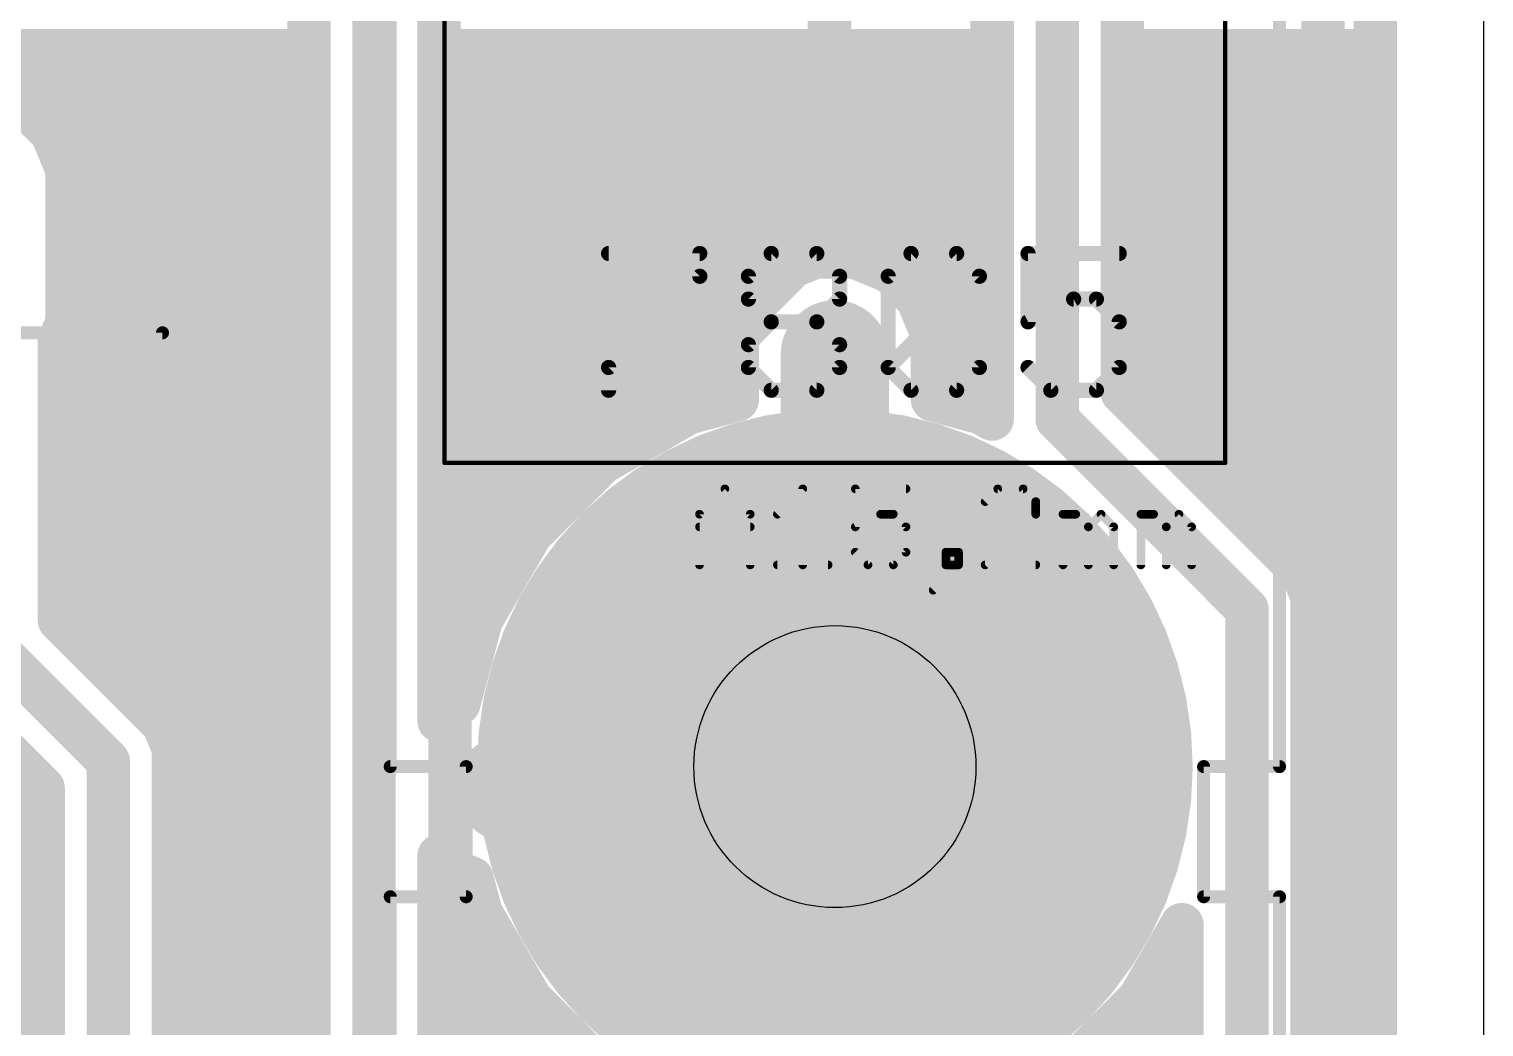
# Model space of a CAD drawing. Extents: x 40.6 to 122, y 26.7 to 70.8.
# Drawn here: x 104.86 to 121.9, y 48.01 to 59.69 of the extents above; entities that cross this region are included whole.
import ezdxf

# ---------------------------------------------------------------- set-up
doc = ezdxf.new("R2010")
doc.units = 0
for name, color, linetype in [('16', 175, 'CONTINUOUS'), ('20', 7, 'CONTINUOUS'), ('21', 253, 'CONTINUOUS'), ('25', 253, 'CONTINUOUS'), ('42', 175, 'CONTINUOUS'), ('43', 82, 'CONTINUOUS')]:
    doc.layers.add(name, color=color, linetype=linetype)

msp = doc.modelspace()

# ---------------------------------------------------------------- linework, layer by layer
at = {"layer": '16'}
for points, const_width in [([(120.63, 69.52), (120.63, 29.21)], 0.508), ([(114.2365, 57.3405), (114.2365, 65.786)], 0.508), ([(116.9035, 55.118), (116.9035, 65.786)], 0.508), ([(120.015, 38.6715), (120.015, 65.786)], 0.508), ([(116.1415, 64.1927), (116.1415, 55.1234)], 0.508), ([(117.6655, 55.4336), (117.6655, 64.3074)], 0.508), ([(108.1405, 63.2706), (108.1405, 46.5209)], 0.508), ([(108.9025, 63.119), (108.9025, 46.6725)], 0.508), ([(109.6645, 51.5909), (109.6645, 62.8034)], 0.508), ([(102.5525, 59.436), (108.1405, 59.436)], 0.508), ([(109.6645, 59.436), (116.1415, 59.436)], 0.508), ([(117.6655, 59.436), (120.63, 59.436)], 0.508), ([(104.8018, 58.8009), (104.3724, 58.9788)], 0.508), ([(104.495, 58.928), (108.1405, 58.928)], 0.508), ([(109.6645, 58.928), (116.1415, 58.928)], 0.508), ([(117.6655, 58.928), (120.63, 58.928)], 0.508), ([(105.1305, 58.4722), (104.8018, 58.8009)], 0.508), ([(105.3084, 58.0428), (105.1305, 58.4722)], 0.508), ([(105.1522, 58.42), (108.1405, 58.42)], 0.508), ([(109.6645, 58.42), (116.1415, 58.42)], 0.508), ([(117.6655, 58.42), (120.63, 58.42)], 0.508), ([(105.3084, 56.2572), (105.3084, 58.0428)], 0.508), ([(105.3084, 57.912), (108.1405, 57.912)], 0.508), ([(109.6645, 57.912), (116.1415, 57.912)], 0.508), ([(117.6655, 57.912), (120.63, 57.912)], 0.508), ([(105.3084, 57.404), (108.1405, 57.404)], 0.508), ([(109.6645, 57.404), (116.1415, 57.404)], 0.508), ([(109.7915, 52.8955), (114.2365, 57.3405)], 0.508), ([(117.6655, 57.404), (120.63, 57.404)], 0.508), ([(114.0726, 57.023), (113.6525, 56.849)], 0.508), ([(114.5274, 57.023), (114.0726, 57.023)], 0.508), ([(114.9475, 56.849), (114.5274, 57.023)], 0.508), ([(105.3084, 56.896), (108.1405, 56.896)], 0.508), ([(109.6645, 56.896), (113.766, 56.896)], 0.508), ([(113.6525, 56.849), (113.331, 56.5275)], 0.508), ([(114.834, 56.896), (116.1415, 56.896)], 0.508), ([(115.269, 56.5275), (114.9475, 56.849)], 0.508), ([(117.6655, 56.896), (120.63, 56.896)], 0.508), ([(113.331, 56.5275), (113.157, 56.1074)], 0.508), ([(115.443, 56.1074), (115.269, 56.5275)], 0.508), ([(105.3084, 56.388), (108.1405, 56.388)], 0.508), ([(109.6645, 56.388), (113.2732, 56.388)], 0.508), ([(115.3268, 56.388), (116.1415, 56.388)], 0.508), ([(117.6655, 56.388), (120.63, 56.388)], 0.508), ([(105.2195, 56.0426), (105.3084, 56.2572)], 0.508), ([(114.3, 55.88), (114.3, 50.8)], 1.27), ([(105.2195, 52.7666), (105.2195, 56.0426)], 0.508), ([(113.157, 56.1074), (113.157, 55.3495)], 0.508), ([(115.443, 55.3495), (115.443, 56.1074)], 0.508), ([(105.2195, 55.88), (108.1405, 55.88)], 0.508), ([(109.6645, 55.88), (113.157, 55.88)], 0.508), ([(115.443, 55.88), (116.1415, 55.88)], 0.508), ([(117.6655, 55.88), (120.63, 55.88)], 0.508), ([(105.2195, 55.372), (108.1405, 55.372)], 0.508), ([(109.6645, 55.372), (113.157, 55.372)], 0.508), ([(113.157, 55.3495), (112.5843, 55.1961)], 0.508), ([(115.443, 55.372), (116.1415, 55.372)], 0.508), ([(116.0157, 55.1961), (115.443, 55.3495)], 0.508), ([(119.5576, 53.5415), (117.6655, 55.4336)], 0.508), ([(117.7271, 55.372), (120.63, 55.372)], 0.508), ([(112.5843, 55.1961), (111.5707, 54.6109)], 0.508), ([(116.1415, 55.1234), (116.0157, 55.1961)], 0.508), ([(119.126, 52.8955), (116.9035, 55.118)], 0.508), ([(105.2195, 54.864), (108.1405, 54.864)], 0.508), ([(109.6645, 54.864), (112.0091, 54.864)], 0.508), ([(118.2351, 54.864), (120.63, 54.864)], 0.508), ([(111.5707, 54.6109), (110.7431, 53.7833)], 0.508), ([(105.2195, 54.356), (108.1405, 54.356)], 0.508), ([(109.6645, 54.356), (111.3158, 54.356)], 0.508), ([(118.7431, 54.356), (120.63, 54.356)], 0.508), ([(105.2195, 53.848), (108.1405, 53.848)], 0.508), ([(109.6645, 53.848), (110.8078, 53.848)], 0.508), ([(110.7431, 53.7833), (110.1579, 52.7697)], 0.508), ([(119.2511, 53.848), (120.63, 53.848)], 0.508), ([(119.772, 53.3271), (119.5576, 53.5415)], 0.508), ([(105.2195, 53.34), (108.1405, 53.34)], 0.508), ([(109.6645, 53.34), (110.4872, 53.34)], 0.508), ([(119.7591, 53.34), (120.63, 53.34)], 0.508), ([(119.888, 53.0471), (119.772, 53.3271)], 0.508), ([(119.888, 44.2984), (119.888, 53.0471)], 0.508), ([(105.2195, 52.832), (108.1405, 52.832)], 0.508), ([(106.2226, 51.7635), (105.2195, 52.7666)], 0.508), ([(109.6645, 52.832), (110.1939, 52.832)], 0.508), ([(109.7915, 47.117), (109.7915, 52.8955)], 0.508), ([(110.1579, 52.7697), (109.8957, 51.791)], 0.508), ([(119.126, 44.45), (119.126, 52.8955)], 0.508), ([(119.888, 52.832), (120.63, 52.832)], 0.508), ([(105.791, 51.1175), (104.4575, 52.451)], 0.508), ([(105.6621, 52.324), (108.1405, 52.324)], 0.508), ([(109.6645, 52.324), (110.0385, 52.324)], 0.508), ([(119.888, 52.324), (120.63, 52.324)], 0.508), ([(103.8115, 52.0194), (105.029, 50.8019)], 0.508), ([(106.1701, 51.816), (108.1405, 51.816)], 0.508), ([(106.437, 51.5491), (106.2226, 51.7635)], 0.508), ([(109.6645, 51.816), (109.9024, 51.816)], 0.508), ([(109.8425, 51.769), (109.6645, 51.5909)], 0.508), ([(109.8957, 51.791), (109.8425, 51.769)], 0.508), ([(119.888, 51.816), (120.63, 51.816)], 0.508), ([(106.553, 51.2691), (106.437, 51.5491)], 0.508), ([(106.5369, 51.308), (108.1405, 51.308)], 0.508), ([(106.553, 34.9526), (106.553, 51.2691)], 0.508), ([(119.888, 51.308), (120.63, 51.308)], 0.508), ([(105.791, 34.671), (105.791, 51.1175)], 0.508), ([(114.3, 50.8), (110.49, 50.8)], 1.27), ([(114.3, 46.355), (114.3, 50.8)], 1.27), ([(104.0384, 50.8), (105.029, 50.8)], 0.508), ([(105.029, 50.8019), (105.029, 43.3338)], 0.508), ([(106.553, 50.8), (108.1405, 50.8)], 0.508), ([(119.888, 50.8), (120.63, 50.8)], 0.508), ([(104.0144, 50.292), (105.029, 50.292)], 0.508), ([(106.553, 50.292), (108.1405, 50.292)], 0.508), ([(119.888, 50.292), (120.63, 50.292)], 0.508), ([(109.6645, 46.9881), (109.6645, 50.0091)], 0.508), ([(109.6645, 50.0091), (109.8425, 49.831)], 0.508), ([(103.5064, 49.784), (105.029, 49.784)], 0.508), ([(106.553, 49.784), (108.1405, 49.784)], 0.508), ([(109.6645, 49.784), (109.956, 49.784)], 0.508), ([(109.8425, 49.831), (110.0488, 49.7456)], 0.508), ([(110.0488, 49.7456), (110.1579, 49.3383)], 0.508), ([(119.888, 49.784), (120.63, 49.784)], 0.508), ([(110.1579, 49.3383), (110.7431, 48.3247)], 0.508), ([(103.5064, 49.276), (105.029, 49.276)], 0.508), ([(106.553, 49.276), (108.1405, 49.276)], 0.508), ([(109.6645, 49.276), (110.1939, 49.276)], 0.508), ([(117.8569, 48.3247), (118.364, 49.2031)], 0.508), ([(118.364, 49.2031), (118.364, 44.7656)], 0.508), ([(119.888, 49.276), (120.63, 49.276)], 0.508), ([(104.0144, 48.768), (105.029, 48.768)], 0.508), ([(106.553, 48.768), (108.1405, 48.768)], 0.508), ([(109.6645, 48.768), (110.4872, 48.768)], 0.508), ([(118.1128, 48.768), (118.364, 48.768)], 0.508), ([(119.888, 48.768), (120.63, 48.768)], 0.508), ([(110.7431, 48.3247), (111.5707, 47.4971)], 0.508), ([(117.0293, 47.4971), (117.8569, 48.3247)], 0.508), ([(102.87, 48.26), (105.029, 48.26)], 0.508), ([(106.553, 48.26), (108.1405, 48.26)], 0.508), ([(109.6645, 48.26), (110.8078, 48.26)], 0.508), ([(117.7922, 48.26), (118.364, 48.26)], 0.508), ([(119.888, 48.26), (120.63, 48.26)], 0.508), ([(104.0144, 47.752), (105.029, 47.752)], 0.508), ([(106.553, 47.752), (108.1405, 47.752)], 0.508), ([(109.6645, 47.752), (111.3158, 47.752)], 0.508), ([(117.2842, 47.752), (118.364, 47.752)], 0.508), ([(119.888, 47.752), (120.63, 47.752)], 0.508)]:
    msp.add_lwpolyline(points, dxfattribs=dict(at, const_width=const_width))
for points, const_width in [([(108.1405, 59.309, 1), (108.1405, 59.563)], 0.254), ([(109.6645, 59.563, 1), (109.6645, 59.309)], 0.254), ([(116.1415, 59.309, 1), (116.1415, 59.563)], 0.254), ([(117.6655, 59.563, 1), (117.6655, 59.309)], 0.254), ([(120.63, 59.309, 1), (120.63, 59.563)], 0.254), ([(108.1405, 58.801, 1), (108.1405, 59.055)], 0.254), ([(109.6645, 59.055, 1), (109.6645, 58.801)], 0.254), ([(116.1415, 58.801, 1), (116.1415, 59.055)], 0.254), ([(117.6655, 59.055, 1), (117.6655, 58.801)], 0.254), ([(120.63, 58.801, 1), (120.63, 59.055)], 0.254), ([(104.8916, 58.8907, 1), (104.712, 58.7111)], 0.254), ([(104.7532, 58.6836, 1), (104.8504, 58.9183)], 0.254), ([(105.2479, 58.5208, 1), (105.0132, 58.4236)], 0.254), ([(105.1522, 58.547, 1), (105.1522, 58.293)], 0.254), ([(105.0407, 58.3824, 1), (105.2203, 58.562)], 0.254), ([(108.1405, 58.293, 1), (108.1405, 58.547)], 0.254), ([(109.6645, 58.547, 1), (109.6645, 58.293)], 0.254), ([(116.1415, 58.293, 1), (116.1415, 58.547)], 0.254), ([(117.6655, 58.547, 1), (117.6655, 58.293)], 0.254), ([(120.63, 58.293, 1), (120.63, 58.547)], 0.254), ([(105.4354, 58.0428, 1), (105.1814, 58.0428)], 0.254), ([(105.3084, 58.039, 1), (105.3084, 57.785)], 0.254), ([(105.1911, 57.9942, 1), (105.4257, 58.0914)], 0.254), ([(108.1405, 57.785, 1), (108.1405, 58.039)], 0.254), ([(109.6645, 58.039, 1), (109.6645, 57.785)], 0.254), ([(116.1415, 57.785, 1), (116.1415, 58.039)], 0.254), ([(117.6655, 58.039, 1), (117.6655, 57.785)], 0.254), ([(120.63, 57.785, 1), (120.63, 58.039)], 0.254), ([(105.3084, 57.531, 1), (105.3084, 57.277)], 0.254), ([(108.1405, 57.277, 1), (108.1405, 57.531)], 0.254), ([(109.6645, 57.531, 1), (109.6645, 57.277)], 0.254), ([(114.3263, 57.2507, 1), (114.1467, 57.4303)], 0.254), ([(116.1415, 57.277, 1), (116.1415, 57.531)], 0.254), ([(117.6655, 57.531, 1), (117.6655, 57.277)], 0.254), ([(120.63, 57.277, 1), (120.63, 57.531)], 0.254), ([(114.1095, 57.3405, 1), (114.3635, 57.3405)], 0.254), ([(114.0726, 57.15, 1), (114.0726, 56.896)], 0.254), ([(114.1212, 56.9057, 1), (114.024, 57.1403)], 0.254), ([(114.576, 57.1403, 1), (114.4788, 56.9057)], 0.254), ([(114.5274, 56.896, 1), (114.5274, 57.15)], 0.254), ([(105.3084, 57.023, 1), (105.3084, 56.769)], 0.254), ([(108.1405, 56.769, 1), (108.1405, 57.023)], 0.254), ([(109.6645, 57.023, 1), (109.6645, 56.769)], 0.254), ([(113.6039, 56.9663, 1), (113.7011, 56.7317)], 0.254), ([(113.7423, 56.7592, 1), (113.5627, 56.9388)], 0.254), ([(113.766, 56.769, 1), (113.766, 57.023)], 0.254), ([(114.834, 57.023, 1), (114.834, 56.769)], 0.254), ([(115.0373, 56.9388, 1), (114.8577, 56.7592)], 0.254), ([(114.8989, 56.7317, 1), (114.9961, 56.9663)], 0.254), ([(116.1415, 56.769, 1), (116.1415, 57.023)], 0.254), ([(117.6655, 57.023, 1), (117.6655, 56.769)], 0.254), ([(120.63, 56.769, 1), (120.63, 57.023)], 0.254), ([(113.2412, 56.6173, 1), (113.4208, 56.4377)], 0.254), ([(113.4483, 56.4789, 1), (113.2137, 56.5761)], 0.254), ([(115.3863, 56.5761, 1), (115.1517, 56.4789)], 0.254), ([(115.1792, 56.4377, 1), (115.3588, 56.6173)], 0.254), ([(105.3084, 56.515, 1), (105.3084, 56.261)], 0.254), ([(108.1405, 56.261, 1), (108.1405, 56.515)], 0.254), ([(109.6645, 56.515, 1), (109.6645, 56.261)], 0.254), ([(113.2732, 56.261, 1), (113.2732, 56.515)], 0.254), ([(115.3268, 56.515, 1), (115.3268, 56.261)], 0.254), ([(116.1415, 56.261, 1), (116.1415, 56.515)], 0.254), ([(117.6655, 56.515, 1), (117.6655, 56.261)], 0.254), ([(120.63, 56.261, 1), (120.63, 56.515)], 0.254), ([(105.4257, 56.2086, 1), (105.1911, 56.3058)], 0.254), ([(114.6175, 55.88, 1), (113.9825, 55.88)], 0.635), ([(105.3465, 56.0426, 1), (105.0925, 56.0426)], 0.254), ([(105.1814, 56.2572, 1), (105.4354, 56.2572)], 0.254), ([(113.284, 56.1074, 1), (113.03, 56.1074)], 0.254), ([(113.0397, 56.156, 1), (113.2743, 56.0588)], 0.254), ([(115.57, 56.1074, 1), (115.316, 56.1074)], 0.254), ([(115.3257, 56.0588, 1), (115.5603, 56.156)], 0.254), ([(105.1022, 56.0912, 1), (105.3368, 55.994)], 0.254), ([(105.2195, 56.007, 1), (105.2195, 55.753)], 0.254), ([(108.1405, 55.753, 1), (108.1405, 56.007)], 0.254), ([(109.6645, 56.007, 1), (109.6645, 55.753)], 0.254), ([(113.157, 55.753, 1), (113.157, 56.007)], 0.254), ([(115.443, 56.007, 1), (115.443, 55.753)], 0.254), ([(116.1415, 55.753, 1), (116.1415, 56.007)], 0.254), ([(117.6655, 56.007, 1), (117.6655, 55.753)], 0.254), ([(120.63, 55.753, 1), (120.63, 56.007)], 0.254), ([(105.2195, 55.499, 1), (105.2195, 55.245)], 0.254), ([(108.1405, 55.245, 1), (108.1405, 55.499)], 0.254), ([(109.6645, 55.499, 1), (109.6645, 55.245)], 0.254), ([(113.1899, 55.2269, 1), (113.1241, 55.4722)], 0.254), ([(113.157, 55.245, 1), (113.157, 55.499)], 0.254), ([(115.443, 55.499, 1), (115.443, 55.245)], 0.254), ([(115.4759, 55.4722, 1), (115.4101, 55.2269)], 0.254), ([(116.1415, 55.245, 1), (116.1415, 55.499)], 0.254), ([(117.7553, 55.5234, 1), (117.5757, 55.3438)], 0.254), ([(117.5385, 55.4336, 1), (117.7925, 55.4336)], 0.254), ([(117.7271, 55.499, 1), (117.7271, 55.245)], 0.254), ([(120.63, 55.245, 1), (120.63, 55.499)], 0.254), ([(112.5514, 55.3188, 1), (112.6172, 55.0734)], 0.254), ([(112.6478, 55.0861, 1), (112.5208, 55.3061)], 0.254), ([(113.03, 55.3495, 1), (113.284, 55.3495)], 0.254), ([(115.316, 55.3495, 1), (115.57, 55.3495)], 0.254), ([(116.0792, 55.3061, 1), (115.9522, 55.0861)], 0.254), ([(115.9828, 55.0734, 1), (116.0486, 55.3188)], 0.254), ([(116.9933, 55.2078, 1), (116.8137, 55.0282)], 0.254), ([(116.0145, 55.1234, 1), (116.2685, 55.1234)], 0.254), ([(116.078, 55.0135, 1), (116.205, 55.2334)], 0.254), ([(116.7765, 55.118, 1), (117.0305, 55.118)], 0.254), ([(105.2195, 54.991, 1), (105.2195, 54.737)], 0.254), ([(108.1405, 54.737, 1), (108.1405, 54.991)], 0.254), ([(109.6645, 54.991, 1), (109.6645, 54.737)], 0.254), ([(112.0091, 54.737, 1), (112.0091, 54.991)], 0.254), ([(118.2351, 54.991, 1), (118.2351, 54.737)], 0.254), ([(120.63, 54.737, 1), (120.63, 54.991)], 0.254), ([(111.6605, 54.5211, 1), (111.4809, 54.7007)], 0.254), ([(111.5072, 54.7209, 1), (111.6342, 54.5009)], 0.254), ([(105.2195, 54.483, 1), (105.2195, 54.229)], 0.254), ([(108.1405, 54.229, 1), (108.1405, 54.483)], 0.254), ([(109.6645, 54.483, 1), (109.6645, 54.229)], 0.254), ([(111.3158, 54.229, 1), (111.3158, 54.483)], 0.254), ([(118.7431, 54.483, 1), (118.7431, 54.229)], 0.254), ([(120.63, 54.229, 1), (120.63, 54.483)], 0.254), ([(105.2195, 53.975, 1), (105.2195, 53.721)], 0.254), ([(108.1405, 53.721, 1), (108.1405, 53.975)], 0.254), ([(109.6645, 53.975, 1), (109.6645, 53.721)], 0.254), ([(110.8531, 53.7198, 1), (110.6331, 53.8468)], 0.254), ([(110.8078, 53.721, 1), (110.8078, 53.975)], 0.254), ([(119.2511, 53.975, 1), (119.2511, 53.721)], 0.254), ([(120.63, 53.721, 1), (120.63, 53.975)], 0.254), ([(110.6533, 53.8731, 1), (110.8329, 53.6935)], 0.254), ([(119.6474, 53.6313, 1), (119.4678, 53.4517)], 0.254), ([(119.4678, 53.4517, 1), (119.6474, 53.6313)], 0.254), ([(105.2195, 53.467, 1), (105.2195, 53.213)], 0.254), ([(108.1405, 53.213, 1), (108.1405, 53.467)], 0.254), ([(109.6645, 53.467, 1), (109.6645, 53.213)], 0.254), ([(110.4872, 53.213, 1), (110.4872, 53.467)], 0.254), ([(119.7591, 53.467, 1), (119.7591, 53.213)], 0.254), ([(119.8893, 53.3757, 1), (119.6547, 53.2785)], 0.254), ([(119.6822, 53.2373, 1), (119.8618, 53.4169)], 0.254), ([(120.63, 53.213, 1), (120.63, 53.467)], 0.254), ([(120.015, 53.0471, 1), (119.761, 53.0471)], 0.254), ([(119.7707, 52.9985, 1), (120.0053, 53.0957)], 0.254), ([(105.2195, 52.959, 1), (105.2195, 52.705)], 0.254), ([(105.3093, 52.8564, 1), (105.1297, 52.6768)], 0.254), ([(108.1405, 52.705, 1), (108.1405, 52.959)], 0.254), ([(109.6645, 52.959, 1), (109.6645, 52.705)], 0.254), ([(109.9185, 52.8955, 1), (109.6645, 52.8955)], 0.254), ([(109.7017, 52.9853, 1), (109.8813, 52.8057)], 0.254), ([(110.2806, 52.7368, 1), (110.0352, 52.8026)], 0.254), ([(110.1939, 52.705, 1), (110.1939, 52.959)], 0.254), ([(119.253, 52.8955, 1), (118.999, 52.8955)], 0.254), ([(119.0362, 52.8057, 1), (119.2158, 52.9853)], 0.254), ([(119.888, 52.959, 1), (119.888, 52.705)], 0.254), ([(120.63, 52.705, 1), (120.63, 52.959)], 0.254), ([(105.0925, 52.7666, 1), (105.3465, 52.7666)], 0.254), ([(110.0479, 52.8332, 1), (110.2679, 52.7062)], 0.254), ([(105.6621, 52.451, 1), (105.6621, 52.197)], 0.254), ([(108.1405, 52.197, 1), (108.1405, 52.451)], 0.254), ([(109.6645, 52.451, 1), (109.6645, 52.197)], 0.254), ([(110.0385, 52.197, 1), (110.0385, 52.451)], 0.254), ([(119.888, 52.451, 1), (119.888, 52.197)], 0.254), ([(120.63, 52.197, 1), (120.63, 52.451)], 0.254), ([(106.1701, 51.943, 1), (106.1701, 51.689)], 0.254), ([(106.3124, 51.8533, 1), (106.1328, 51.6737)], 0.254), ([(106.1328, 51.6737, 1), (106.3124, 51.8533)], 0.254), ([(108.1405, 51.689, 1), (108.1405, 51.943)], 0.254), ([(109.6645, 51.943, 1), (109.6645, 51.689)], 0.254), ([(109.7939, 51.8863, 1), (109.8911, 51.6517)], 0.254), ([(109.9323, 51.6792, 1), (109.7527, 51.8588)], 0.254), ([(109.9443, 51.6737, 1), (109.8471, 51.9083)], 0.254), ([(109.9024, 51.689, 1), (109.9024, 51.943)], 0.254), ([(119.888, 51.943, 1), (119.888, 51.689)], 0.254), ([(120.63, 51.689, 1), (120.63, 51.943)], 0.254), ([(106.5543, 51.5977, 1), (106.3197, 51.5005)], 0.254), ([(109.5747, 51.6807, 1), (109.7543, 51.5011)], 0.254), ([(109.773, 51.8239, 1), (110.0183, 51.7581)], 0.254), ([(106.3472, 51.4593, 1), (106.5268, 51.6389)], 0.254), ([(109.5375, 51.5909, 1), (109.7915, 51.5909)], 0.254), ([(106.5369, 51.435, 1), (106.5369, 51.181)], 0.254), ([(106.68, 51.2691, 1), (106.426, 51.2691)], 0.254), ([(108.1405, 51.181, 1), (108.1405, 51.435)], 0.254), ([(119.888, 51.435, 1), (119.888, 51.181)], 0.254), ([(120.63, 51.181, 1), (120.63, 51.435)], 0.254), ([(105.918, 51.1175, 1), (105.664, 51.1175)], 0.254), ([(105.7012, 51.0277, 1), (105.8808, 51.2073)], 0.254), ([(106.4357, 51.2205, 1), (106.6703, 51.3177)], 0.254), ([(110.49, 51.1175, 1), (110.49, 50.4825)], 0.635), ([(114.6175, 50.8, 1), (113.9825, 50.8)], 0.635), ([(114.3, 50.4825, 1), (114.3, 51.1175)], 0.635), ([(113.9825, 50.8, 1), (114.6175, 50.8)], 0.635), ([(105.156, 50.8019, 1), (104.902, 50.8019)], 0.254), ([(104.9392, 50.7121, 1), (105.1188, 50.8917)], 0.254), ([(105.029, 50.673, 1), (105.029, 50.927)], 0.254), ([(106.553, 50.927, 1), (106.553, 50.673)], 0.254), ([(108.1405, 50.673, 1), (108.1405, 50.927)], 0.254), ([(119.888, 50.927, 1), (119.888, 50.673)], 0.254), ([(120.63, 50.673, 1), (120.63, 50.927)], 0.254), ([(105.029, 50.165, 1), (105.029, 50.419)], 0.254), ([(106.553, 50.419, 1), (106.553, 50.165)], 0.254), ([(108.1405, 50.165, 1), (108.1405, 50.419)], 0.254), ([(119.888, 50.419, 1), (119.888, 50.165)], 0.254), ([(120.63, 50.165, 1), (120.63, 50.419)], 0.254), ([(109.7915, 50.0091, 1), (109.5375, 50.0091)], 0.254), ([(109.7543, 50.0989, 1), (109.5747, 49.9193)], 0.254), ([(105.029, 49.657, 1), (105.029, 49.911)], 0.254), ([(106.553, 49.911, 1), (106.553, 49.657)], 0.254), ([(108.1405, 49.657, 1), (108.1405, 49.911)], 0.254), ([(109.6645, 49.911, 1), (109.6645, 49.657)], 0.254), ([(109.8911, 49.9483, 1), (109.7939, 49.7137)], 0.254), ([(109.7527, 49.7412, 1), (109.9323, 49.9208)], 0.254), ([(110.1715, 49.7785, 1), (109.9261, 49.7127)], 0.254), ([(109.956, 49.657, 1), (109.956, 49.911)], 0.254), ([(110.0002, 49.6282, 1), (110.0974, 49.8629)], 0.254), ([(119.888, 49.911, 1), (119.888, 49.657)], 0.254), ([(120.63, 49.657, 1), (120.63, 49.911)], 0.254), ([(110.2679, 49.4018, 1), (110.0479, 49.2748)], 0.254), ([(105.029, 49.149, 1), (105.029, 49.403)], 0.254), ([(106.553, 49.403, 1), (106.553, 49.149)], 0.254), ([(108.1405, 49.149, 1), (108.1405, 49.403)], 0.254), ([(109.6645, 49.403, 1), (109.6645, 49.149)], 0.254), ([(110.0352, 49.3054, 1), (110.2806, 49.3712)], 0.254), ([(110.1939, 49.149, 1), (110.1939, 49.403)], 0.254), ([(118.491, 49.2031, 1), (118.237, 49.2031)], 0.254), ([(118.474, 49.1396, 1), (118.254, 49.2666)], 0.254), ([(119.888, 49.403, 1), (119.888, 49.149)], 0.254), ([(120.63, 49.149, 1), (120.63, 49.403)], 0.254), ([(105.029, 48.641, 1), (105.029, 48.895)], 0.254), ([(106.553, 48.895, 1), (106.553, 48.641)], 0.254), ([(108.1405, 48.641, 1), (108.1405, 48.895)], 0.254), ([(109.6645, 48.895, 1), (109.6645, 48.641)], 0.254), ([(110.4872, 48.641, 1), (110.4872, 48.895)], 0.254), ([(118.1128, 48.895, 1), (118.1128, 48.641)], 0.254), ([(118.364, 48.641, 1), (118.364, 48.895)], 0.254), ([(119.888, 48.895, 1), (119.888, 48.641)], 0.254), ([(120.63, 48.641, 1), (120.63, 48.895)], 0.254), ([(110.8329, 48.4145, 1), (110.6533, 48.2349)], 0.254), ([(117.9467, 48.2349, 1), (117.7671, 48.4145)], 0.254), ([(105.029, 48.133, 1), (105.029, 48.387)], 0.254), ([(106.553, 48.387, 1), (106.553, 48.133)], 0.254), ([(108.1405, 48.133, 1), (108.1405, 48.387)], 0.254), ([(109.6645, 48.387, 1), (109.6645, 48.133)], 0.254), ([(110.6331, 48.2612, 1), (110.8531, 48.3882)], 0.254), ([(110.8078, 48.133, 1), (110.8078, 48.387)], 0.254), ([(117.7922, 48.387, 1), (117.7922, 48.133)], 0.254), ([(117.7469, 48.3882, 1), (117.9669, 48.2612)], 0.254), ([(118.364, 48.133, 1), (118.364, 48.387)], 0.254), ([(119.888, 48.387, 1), (119.888, 48.133)], 0.254), ([(120.63, 48.133, 1), (120.63, 48.387)], 0.254)]:
    msp.add_lwpolyline(points, format="xyb", dxfattribs=dict(at, const_width=const_width))
at = {"layer": '20'}
msp.add_line((121.9, 27.94), (121.9, 70.79), dxfattribs=at)
msp.add_circle((114.3, 51.054), 1.651, dxfattribs=at)
at = {"layer": '21'}
for points, const_width in [([(109.093, 63.5), (109.093, 51.054)], 0.1524), ([(119.507, 63.5), (119.507, 51.054)], 0.1524), ([(109.728, 54.61), (109.728, 62.865)], 0.0508), ([(118.872, 62.865), (118.872, 54.61)], 0.0508), ([(53.594, 56.134), (106.426, 56.134)], 0.1524), ([(106.426, 42.926), (106.426, 56.134)], 0.1524), ([(109.728, 54.61), (118.872, 54.61)], 0.0508), ([(112.7149, 54.0094), (113.0115, 54.306)], 0.1016), ([(113.0115, 54.306), (113.3081, 54.0094)], 0.1016), ([(113.6271, 54.0094), (113.9236, 54.306)], 0.1016), ([(113.9236, 54.306), (113.9236, 53.4162)], 0.1016), ([(115.1324, 54.306), (114.5392, 54.306)], 0.1016), ([(114.5392, 54.306), (114.5392, 53.8611)], 0.1016), ([(116.2077, 54.306), (116.0594, 54.1577)], 0.1016), ([(116.5043, 54.306), (116.2077, 54.306)], 0.1016), ([(116.6526, 54.1577), (116.5043, 54.306)], 0.1016), ([(116.6526, 54.0094), (116.6526, 54.1577)], 0.1016), ([(112.7149, 53.4162), (112.7149, 54.0094)], 0.1016), ([(113.3081, 54.0094), (113.3081, 53.4162)], 0.1016), ([(114.5392, 53.8611), (114.8358, 54.0094)], 0.1016), ([(114.8358, 54.0094), (114.9841, 54.0094)], 0.1016), ([(114.9841, 54.0094), (115.1324, 53.8611)], 0.1016), ([(116.0594, 53.4162), (116.6526, 54.0094)], 0.1016), ([(116.9715, 53.4162), (116.9715, 54.0094)], 0.1016), ([(116.9715, 54.0094), (117.1198, 54.0094)], 0.1016), ([(117.1198, 54.0094), (117.2681, 53.8611)], 0.1016), ([(117.2681, 53.8611), (117.4164, 54.0094)], 0.1016), ([(117.4164, 54.0094), (117.5647, 53.8611)], 0.1016), ([(117.8837, 53.4162), (117.8837, 54.0094)], 0.1016), ([(117.8837, 54.0094), (118.032, 54.0094)], 0.1016), ([(118.032, 54.0094), (118.1803, 53.8611)], 0.1016), ([(118.1803, 53.8611), (118.3285, 54.0094)], 0.1016), ([(118.3285, 54.0094), (118.4768, 53.8611)], 0.1016), ([(112.7149, 53.8611), (113.3081, 53.8611)], 0.1016), ([(115.1324, 53.8611), (115.1324, 53.5645)], 0.1016), ([(117.2681, 53.8611), (117.2681, 53.4162)], 0.1016), ([(117.5647, 53.8611), (117.5647, 53.4162)], 0.1016), ([(118.1803, 53.8611), (118.1803, 53.4162)], 0.1016), ([(118.4768, 53.8611), (118.4768, 53.4162)], 0.1016), ([(114.6875, 53.4162), (114.5392, 53.5645)], 0.1016), ([(115.1324, 53.5645), (114.9841, 53.4162)], 0.1016), ([(115.7479, 53.5645), (115.5996, 53.5645)], 0.1016), ([(115.5996, 53.5645), (115.5996, 53.4162)], 0.1016), ([(115.7479, 53.4162), (115.7479, 53.5645)], 0.1016), ([(113.6271, 53.4162), (114.2202, 53.4162)], 0.1016), ([(114.9841, 53.4162), (114.6875, 53.4162)], 0.1016), ([(115.4513, 53.1196), (115.7479, 53.4162)], 0.1016), ([(115.5996, 53.4162), (115.7479, 53.4162)], 0.1016), ([(116.6526, 53.4162), (116.0594, 53.4162)], 0.1016), ([(109.093, 51.054), (109.982, 51.054)], 0.1524), ([(109.982, 51.054), (109.982, 49.53)], 0.1524), ([(119.507, 51.054), (118.618, 51.054)], 0.1524), ([(118.618, 51.054), (118.618, 49.53)], 0.1524), ([(109.982, 49.53), (109.093, 49.53)], 0.1524), ([(109.093, 49.53), (109.093, 47.625)], 0.1524), ([(118.618, 49.53), (119.507, 49.53)], 0.1524), ([(119.507, 49.53), (119.507, 47.625)], 0.1524)]:
    msp.add_lwpolyline(points, dxfattribs=dict(at, const_width=const_width))
for points, const_width in [([(106.4641, 56.134, 1), (106.3879, 56.134)], 0.0762), ([(106.426, 56.0959, 1), (106.426, 56.1721)], 0.0762), ([(109.728, 54.6227, 1), (109.728, 54.5973)], 0.0254), ([(109.7153, 54.61, 1), (109.7407, 54.61)], 0.0254), ([(118.8593, 54.61, 1), (118.8847, 54.61)], 0.0254), ([(118.872, 54.5973, 1), (118.872, 54.6227)], 0.0254), ([(113.0295, 54.3239, 1), (112.9935, 54.288)], 0.0508), ([(113.0295, 54.288, 1), (112.9935, 54.3239)], 0.0508), ([(113.949, 54.306, 1), (113.8982, 54.306)], 0.0508), ([(113.9416, 54.288, 1), (113.9057, 54.3239)], 0.0508), ([(114.5392, 54.3314, 1), (114.5392, 54.2806)], 0.0508), ([(114.5646, 54.306, 1), (114.5138, 54.306)], 0.0508), ([(115.1324, 54.2806, 1), (115.1324, 54.3314)], 0.0508), ([(116.2077, 54.3314, 1), (116.2077, 54.2806)], 0.0508), ([(116.2257, 54.288, 1), (116.1897, 54.3239)], 0.0508), ([(116.5222, 54.3239, 1), (116.4863, 54.288)], 0.0508), ([(116.5043, 54.2806, 1), (116.5043, 54.3314)], 0.0508), ([(116.0414, 54.1756, 1), (116.0774, 54.1397)], 0.0508), ([(116.678, 54.1577, 1), (116.6272, 54.1577)], 0.0508), ([(116.6346, 54.1397, 1), (116.6705, 54.1756)], 0.0508), ([(112.7403, 54.0094, 1), (112.6895, 54.0094)], 0.0508), ([(112.697, 54.0273, 1), (112.7329, 53.9914)], 0.0508), ([(113.3335, 54.0094, 1), (113.2827, 54.0094)], 0.0508), ([(113.2901, 53.9914, 1), (113.3261, 54.0273)], 0.0508), ([(113.6091, 54.0273, 1), (113.645, 53.9914)], 0.0508), ([(114.8358, 54.0348, 1), (114.8358, 53.984)], 0.0508), ([(114.8471, 53.9867, 1), (114.8244, 54.0321)], 0.0508), ([(115.002, 54.0273, 1), (114.9661, 53.9914)], 0.0508), ([(114.9841, 53.984, 1), (114.9841, 54.0348)], 0.0508), ([(116.6272, 54.0094, 1), (116.678, 54.0094)], 0.0508), ([(116.6705, 53.9914, 1), (116.6346, 54.0273)], 0.0508), ([(116.9969, 54.0094, 1), (116.9461, 54.0094)], 0.0508), ([(116.9715, 54.0348, 1), (116.9715, 53.984)], 0.0508), ([(117.1378, 54.0273, 1), (117.1019, 53.9914)], 0.0508), ([(117.1198, 53.984, 1), (117.1198, 54.0348)], 0.0508), ([(117.4344, 54.0273, 1), (117.3985, 53.9914)], 0.0508), ([(117.4344, 53.9914, 1), (117.3985, 54.0273)], 0.0508), ([(117.9091, 54.0094, 1), (117.8583, 54.0094)], 0.0508), ([(117.8837, 54.0348, 1), (117.8837, 53.984)], 0.0508), ([(118.0499, 54.0273, 1), (118.014, 53.9914)], 0.0508), ([(118.032, 53.984, 1), (118.032, 54.0348)], 0.0508), ([(118.3465, 54.0273, 1), (118.3106, 53.9914)], 0.0508), ([(118.3465, 53.9914, 1), (118.3106, 54.0273)], 0.0508), ([(112.7149, 53.8865, 1), (112.7149, 53.8357)], 0.0508), ([(113.3081, 53.8357, 1), (113.3081, 53.8865)], 0.0508), ([(114.5278, 53.8838, 1), (114.5505, 53.8384)], 0.0508), ([(114.5138, 53.8611, 1), (114.5646, 53.8611)], 0.0508), ([(115.1578, 53.8611, 1), (115.107, 53.8611)], 0.0508), ([(115.1144, 53.8431, 1), (115.1503, 53.879)], 0.0508), ([(117.2935, 53.8611, 1), (117.2427, 53.8611)], 0.0508), ([(117.2502, 53.879, 1), (117.2861, 53.8431)], 0.0508), ([(117.2502, 53.8431, 1), (117.2861, 53.879)], 0.0508), ([(117.5901, 53.8611, 1), (117.5393, 53.8611)], 0.0508), ([(117.5467, 53.8431, 1), (117.5827, 53.879)], 0.0508), ([(118.2057, 53.8611, 1), (118.1549, 53.8611)], 0.0508), ([(118.1623, 53.879, 1), (118.1982, 53.8431)], 0.0508), ([(118.1623, 53.8431, 1), (118.1982, 53.879)], 0.0508), ([(118.5022, 53.8611, 1), (118.4514, 53.8611)], 0.0508), ([(118.4589, 53.8431, 1), (118.4948, 53.879)], 0.0508), ([(114.5571, 53.5825, 1), (114.5212, 53.5465)], 0.0508), ([(115.107, 53.5645, 1), (115.1578, 53.5645)], 0.0508), ([(115.1503, 53.5465, 1), (115.1144, 53.5825)], 0.0508), ([(115.5996, 53.5899, 1), (115.5996, 53.5391)], 0.0508), ([(115.625, 53.5645, 1), (115.5742, 53.5645)], 0.0508), ([(115.7733, 53.5645, 1), (115.7225, 53.5645)], 0.0508), ([(115.7479, 53.5391, 1), (115.7479, 53.5899)], 0.0508), ([(112.6895, 53.4162, 1), (112.7403, 53.4162)], 0.0508), ([(113.2827, 53.4162, 1), (113.3335, 53.4162)], 0.0508), ([(113.6271, 53.4416, 1), (113.6271, 53.3908)], 0.0508), ([(113.8982, 53.4162, 1), (113.949, 53.4162)], 0.0508), ([(114.2202, 53.3908, 1), (114.2202, 53.4416)], 0.0508), ([(114.6875, 53.4416, 1), (114.6875, 53.3908)], 0.0508), ([(114.6695, 53.3982, 1), (114.7054, 53.4342)], 0.0508), ([(114.9661, 53.4342, 1), (115.002, 53.3982)], 0.0508), ([(114.9841, 53.3908, 1), (114.9841, 53.4416)], 0.0508), ([(115.5996, 53.4416, 1), (115.5996, 53.3908)], 0.0508), ([(115.5742, 53.4162, 1), (115.625, 53.4162)], 0.0508), ([(115.7225, 53.4162, 1), (115.7733, 53.4162)], 0.0508), ([(115.7659, 53.3982, 1), (115.7299, 53.4342)], 0.0508), ([(115.7479, 53.3908, 1), (115.7479, 53.4416)], 0.0508), ([(116.0414, 53.4342, 1), (116.0774, 53.3982)], 0.0508), ([(116.0594, 53.4416, 1), (116.0594, 53.3908)], 0.0508), ([(116.6526, 53.3908, 1), (116.6526, 53.4416)], 0.0508), ([(116.9461, 53.4162, 1), (116.9969, 53.4162)], 0.0508), ([(117.2427, 53.4162, 1), (117.2935, 53.4162)], 0.0508), ([(117.5393, 53.4162, 1), (117.5901, 53.4162)], 0.0508), ([(117.8583, 53.4162, 1), (117.9091, 53.4162)], 0.0508), ([(118.1549, 53.4162, 1), (118.2057, 53.4162)], 0.0508), ([(118.4514, 53.4162, 1), (118.5022, 53.4162)], 0.0508), ([(115.4334, 53.1376, 1), (115.4693, 53.1017)], 0.0508), ([(114.3, 49.2506, 1), (114.3, 52.8574, 1), (114.3, 49.2506)], 0.1524), ([(109.093, 51.0921, 1), (109.093, 51.0159)], 0.0762), ([(110.0201, 51.054, 1), (109.9439, 51.054)], 0.0762), ([(109.982, 51.0159, 1), (109.982, 51.0921)], 0.0762), ([(118.618, 51.0921, 1), (118.618, 51.0159)], 0.0762), ([(118.6561, 51.054, 1), (118.5799, 51.054)], 0.0762), ([(119.507, 51.0159, 1), (119.507, 51.0921)], 0.0762), ([(109.0549, 51.054, 1), (109.1311, 51.054)], 0.0762), ([(119.4689, 51.054, 1), (119.5451, 51.054)], 0.0762), ([(109.093, 49.5681, 1), (109.093, 49.4919)], 0.0762), ([(109.1311, 49.53, 1), (109.0549, 49.53)], 0.0762), ([(109.982, 49.4919, 1), (109.982, 49.5681)], 0.0762), ([(118.618, 49.5681, 1), (118.618, 49.4919)], 0.0762), ([(119.5451, 49.53, 1), (119.4689, 49.53)], 0.0762), ([(119.507, 49.4919, 1), (119.507, 49.5681)], 0.0762), ([(109.9439, 49.53, 1), (110.0201, 49.53)], 0.0762), ([(118.5799, 49.53, 1), (118.6561, 49.53)], 0.0762)]:
    msp.add_lwpolyline(points, format="xyb", dxfattribs=dict(at, const_width=const_width))
at = {"layer": '25', "const_width": 0.1778}
for points in [[(111.6503, 57.0625), (112.718, 57.0625)], [(112.718, 57.0625), (112.718, 56.7955)], [(113.2874, 56.7955), (113.5543, 57.0625)], [(113.5543, 57.0625), (114.0882, 57.0625)], [(114.0882, 57.0625), (114.3551, 56.7955)], [(114.9246, 56.7955), (115.1915, 57.0625)], [(115.1915, 57.0625), (115.7254, 57.0625)], [(115.7254, 57.0625), (115.9923, 56.7955)], [(117.6294, 57.0625), (116.5617, 57.0625)], [(116.5617, 57.0625), (116.5617, 56.2617)], [(112.718, 56.7955), (111.6503, 55.7278)], [(113.2874, 56.5286), (113.2874, 56.7955)], [(114.3551, 56.7955), (114.3551, 56.5286)], [(114.9246, 55.7278), (114.9246, 56.7955)], [(114.9246, 55.7278), (115.9923, 56.7955)], [(115.9923, 56.7955), (115.9923, 55.7278)], [(113.5543, 56.2617), (113.2874, 56.5286)], [(114.3551, 56.5286), (114.0882, 56.2617)], [(116.5617, 56.2617), (117.0956, 56.5286)], [(117.0956, 56.5286), (117.3625, 56.5286)], [(117.3625, 56.5286), (117.6294, 56.2617)], [(113.2874, 55.9948), (113.5543, 56.2617)], [(113.5543, 56.2617), (114.0882, 56.2617)], [(114.0882, 56.2617), (114.3551, 55.9948)], [(117.6294, 56.2617), (117.6294, 55.7278)], [(113.2874, 55.7278), (113.2874, 55.9948)], [(114.3551, 55.9948), (114.3551, 55.7278)], [(111.6503, 55.7278), (111.6503, 55.4609)], [(113.5543, 55.4609), (113.2874, 55.7278)], [(114.3551, 55.7278), (114.0882, 55.4609)], [(115.1915, 55.4609), (114.9246, 55.7278)], [(115.9923, 55.7278), (115.7254, 55.4609)], [(116.8287, 55.4609), (116.5617, 55.7278)], [(117.6294, 55.7278), (117.3625, 55.4609)], [(114.0882, 55.4609), (113.5543, 55.4609)], [(115.7254, 55.4609), (115.1915, 55.4609)], [(117.3625, 55.4609), (116.8287, 55.4609)]]:
    msp.add_lwpolyline(points, dxfattribs=at)
at = {"layer": '25', "const_width": 0.0889}
for points in [[(111.6503, 57.1069, 1), (111.6503, 57.018)], [(112.7624, 57.0625, 1), (112.6735, 57.0625)], [(112.718, 57.018, 1), (112.718, 57.1069)], [(113.5543, 57.1069, 1), (113.5543, 57.018)], [(113.5858, 57.031, 1), (113.5229, 57.0939)], [(114.1196, 57.0939, 1), (114.0568, 57.031)], [(114.0882, 57.018, 1), (114.0882, 57.1069)], [(115.1915, 57.1069, 1), (115.1915, 57.018)], [(115.2229, 57.031, 1), (115.1601, 57.0939)], [(115.7568, 57.0939, 1), (115.6939, 57.031)], [(115.7254, 57.018, 1), (115.7254, 57.1069)], [(116.5617, 57.1069, 1), (116.5617, 57.018)], [(116.6062, 57.0625, 1), (116.5173, 57.0625)], [(117.6294, 57.018, 1), (117.6294, 57.1069)], [(112.6735, 56.7955, 1), (112.7624, 56.7955)], [(112.7494, 56.7641, 1), (112.6865, 56.827)], [(113.3319, 56.7955, 1), (113.243, 56.7955)], [(113.256, 56.827, 1), (113.3189, 56.7641)], [(114.3996, 56.7955, 1), (114.3107, 56.7955)], [(114.3237, 56.7641, 1), (114.3866, 56.827)], [(114.8931, 56.827, 1), (114.956, 56.7641)], [(114.969, 56.7955, 1), (114.8801, 56.7955)], [(116.0367, 56.7955, 1), (115.9478, 56.7955)], [(116.0237, 56.7641, 1), (115.9609, 56.827)], [(115.9609, 56.7641, 1), (116.0237, 56.827)], [(113.243, 56.5286, 1), (113.3319, 56.5286)], [(113.3189, 56.56, 1), (113.256, 56.4972)], [(114.3107, 56.5286, 1), (114.3996, 56.5286)], [(114.3866, 56.4972, 1), (114.3237, 56.56)], [(117.0956, 56.5731, 1), (117.0956, 56.4842)], [(117.1155, 56.4889, 1), (117.0757, 56.5684)], [(117.3939, 56.56, 1), (117.3311, 56.4972)], [(117.3625, 56.4842, 1), (117.3625, 56.5731)], [(113.5543, 56.3061, 1), (113.5543, 56.2172)], [(113.5858, 56.2303, 1), (113.5229, 56.2931)], [(113.5229, 56.2303, 1), (113.5858, 56.2931)], [(114.1196, 56.2931, 1), (114.0568, 56.2303)], [(114.0568, 56.2931, 1), (114.1196, 56.2303)], [(114.0882, 56.2172, 1), (114.0882, 56.3061)], [(116.5419, 56.3014, 1), (116.5816, 56.2219)], [(116.5173, 56.2617, 1), (116.6062, 56.2617)], [(117.6739, 56.2617, 1), (117.585, 56.2617)], [(117.598, 56.2303, 1), (117.6609, 56.2931)], [(113.3319, 55.9948, 1), (113.243, 55.9948)], [(113.256, 56.0262, 1), (113.3189, 55.9633)], [(114.3996, 55.9948, 1), (114.3107, 55.9948)], [(114.3237, 55.9633, 1), (114.3866, 56.0262)], [(111.6188, 55.7593, 1), (111.6817, 55.6964)], [(111.6947, 55.7278, 1), (111.6058, 55.7278)], [(113.3189, 55.7593, 1), (113.256, 55.6964)], [(113.243, 55.7278, 1), (113.3319, 55.7278)], [(114.3107, 55.7278, 1), (114.3996, 55.7278)], [(114.3866, 55.6964, 1), (114.3237, 55.7593)], [(114.956, 55.7593, 1), (114.8931, 55.6964)], [(114.8931, 55.7593, 1), (114.956, 55.6964)], [(114.8801, 55.7278, 1), (114.969, 55.7278)], [(115.9478, 55.7278, 1), (116.0367, 55.7278)], [(116.0237, 55.6964, 1), (115.9609, 55.7593)], [(116.5932, 55.7593, 1), (116.5303, 55.6964)], [(117.585, 55.7278, 1), (117.6739, 55.7278)], [(117.6609, 55.6964, 1), (117.598, 55.7593)], [(113.5543, 55.5053, 1), (113.5543, 55.4165)], [(114.0882, 55.4165, 1), (114.0882, 55.5053)], [(115.1915, 55.5053, 1), (115.1915, 55.4165)], [(115.7254, 55.4165, 1), (115.7254, 55.5053)], [(116.8287, 55.5053, 1), (116.8287, 55.4165)], [(117.3625, 55.4165, 1), (117.3625, 55.5053)], [(111.6058, 55.4609, 1), (111.6947, 55.4609)], [(113.5229, 55.4295, 1), (113.5858, 55.4923)], [(114.0568, 55.4923, 1), (114.1196, 55.4295)], [(115.1601, 55.4295, 1), (115.2229, 55.4923)], [(115.6939, 55.4923, 1), (115.7568, 55.4295)], [(116.7972, 55.4295, 1), (116.8601, 55.4923)], [(117.3311, 55.4923, 1), (117.3939, 55.4295)]]:
    msp.add_lwpolyline(points, format="xyb", dxfattribs=at)
at = {"layer": '42', "const_width": 4.191}
msp.add_lwpolyline([(114.3, 48.9585, 1), (114.3, 53.1495, 1), (114.3, 48.9585)], format="xyb", dxfattribs=at)
at = {"layer": '43', "const_width": 4.191}
msp.add_lwpolyline([(114.3, 48.9585, 1), (114.3, 53.1495, 1), (114.3, 48.9585)], format="xyb", dxfattribs=at)

doc.saveas('drawing.dxf')
